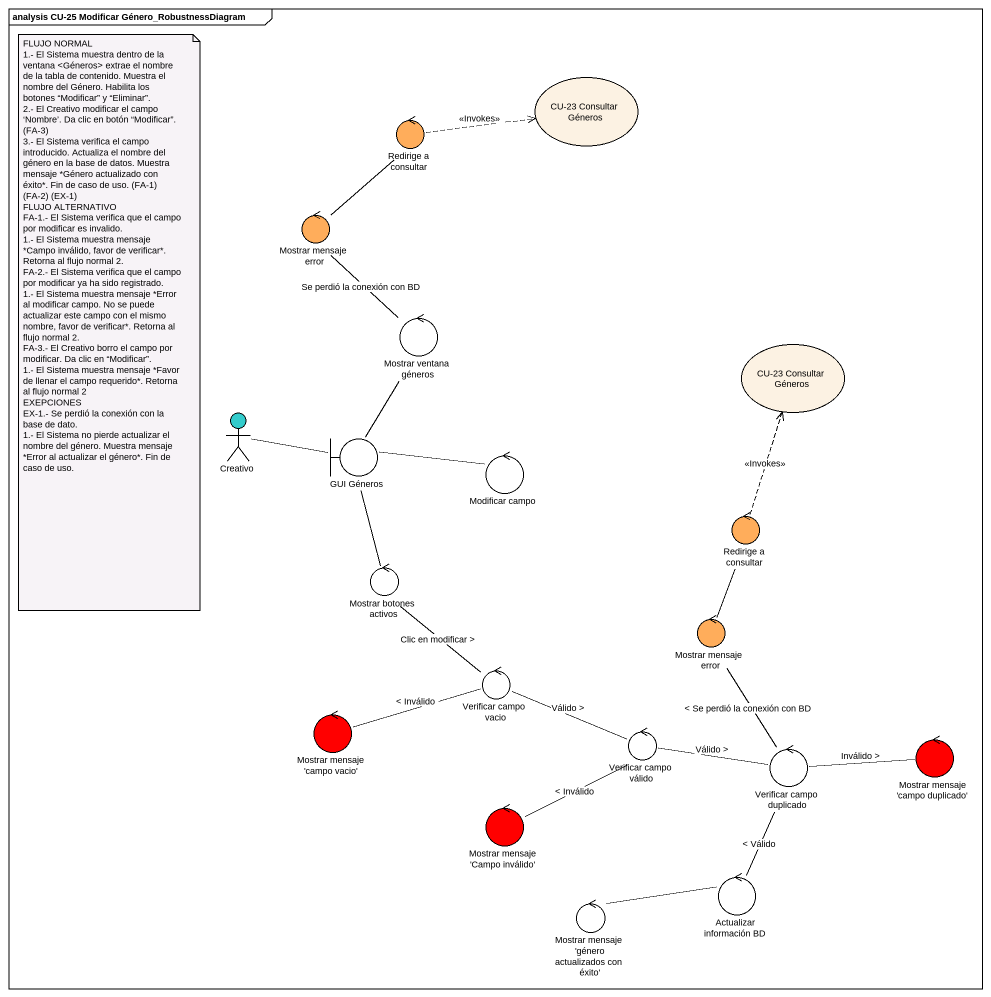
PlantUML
@startuml
mainframe analysis CU-25 Modificar Género_RobustnessDiagram
usecase "CU-23 Consultar Géneros" as CU_23_Consultar_Géneros
control "Redirige a consultar" as Redirige_a_consultar #FFAD5B
control "Mostrar mensaje error" as Mostrar_mensaje_error #FFAD5B
control "Mostrar ventana géneros" as Mostrar_ventana_géneros
usecase "CU-23 Consultar Géneros" as CU_23_Consultar_Géneros_2
actor Creativo #33CCCC
boundary "GUI Géneros" as GUI_Géneros
control "Modificar campo" as Modificar_campo
control "Redirige a consultar" as Redirige_a_consultar_2 #FFAD5B
control "Mostrar botones activos" as Mostrar_botones_activos
control "Mostrar mensaje error" as Mostrar_mensaje_error_2 #FFAD5B
control "Verificar campo vacio" as Verificar_campo_vacio
control "Mostrar mensaje 'campo vacio'" as Mostrar_mensaje_campo_vacio #FF0000
control "Verificar campo válido" as Verificar_campo_válido
control "Verificar campo duplicado" as Verificar_campo_duplicado
control "Mostrar mensaje 'campo duplicado'" as Mostrar_mensaje_campo #FF0000
control "Mostrar mensaje 'Campo inválido'" as Mostrar_mensaje_Campo #FF0000
control "Actualizar información BD" as Actualizar_información_BD
control "Mostrar mensaje 'género actualizados con éxito'" as Mostrar_mensaje_género
Redirige_a_consultar .right.> CU_23_Consultar_Géneros : <<Invokes>>
Mostrar_mensaje_error -up- Redirige_a_consultar
Mostrar_ventana_géneros -up- Mostrar_mensaje_error : Se perdió la conexión con BD
Creativo -right- GUI_Géneros
GUI_Géneros -up- Mostrar_ventana_géneros
GUI_Géneros -right- Modificar_campo
GUI_Géneros -- Mostrar_botones_activos
Redirige_a_consultar_2 .up.> CU_23_Consultar_Géneros_2 : <<Invokes>>
Mostrar_botones_activos -- Verificar_campo_vacio : Clic en modificar >
Mostrar_mensaje_error_2 -up- Redirige_a_consultar_2
Verificar_campo_vacio -left- Mostrar_mensaje_campo_vacio : < Inválido
Verificar_campo_vacio -right- Verificar_campo_válido : Válido >
Verificar_campo_válido -right- Verificar_campo_duplicado : Válido >
Verificar_campo_válido -left- Mostrar_mensaje_Campo : < Inválido
Verificar_campo_duplicado -up- Mostrar_mensaje_error_2 : < Se perdió la conexión con BD
Verificar_campo_duplicado -right- Mostrar_mensaje_campo : Inválido >
Verificar_campo_duplicado -- Actualizar_información_BD : < Válido
Actualizar_información_BD -left- Mostrar_mensaje_género
note as N1
  FLUJO NORMAL
  1.- El Sistema muestra dentro de la ventana <Géneros> extrae el nombre de la tabla de contenido. Muestra el nombre del Género. Habilita los botones “Modificar” y “Eliminar”.
  2.- El Creativo modificar el campo ‘Nombre’. Da clic en botón “Modificar”. (FA-3)
  3.- El Sistema verifica el campo introducido. Actualiza el nombre del género en la base de datos. Muestra mensaje *Género actualizado con éxito*. Fin de caso de uso. (FA-1) (FA-2) (EX-1)
  FLUJO ALTERNATIVO
  FA-1.- El Sistema verifica que el campo por modificar es invalido.
  1.- El Sistema muestra mensaje *Campo inválido, favor de verificar*. Retorna al flujo normal 2.
  FA-2.- El Sistema verifica que el campo por modificar ya ha sido registrado.
  1.- El Sistema muestra mensaje *Error al modificar campo. No se puede actualizar este campo con el mismo nombre, favor de verificar*. Retorna al flujo normal 2.
  FA-3.- El Creativo borro el campo por modificar. Da clic en “Modificar”.
  1.- El Sistema muestra mensaje *Favor de llenar el campo requerido*. Retorna al flujo normal 2
  EXEPCIONES
  EX-1.- Se perdió la conexión con la base de dato.
  1.- El Sistema no pierde actualizar el nombre del género. Muestra mensaje *Error al actualizar el género*. Fin de caso de uso.
end note
@enduml
